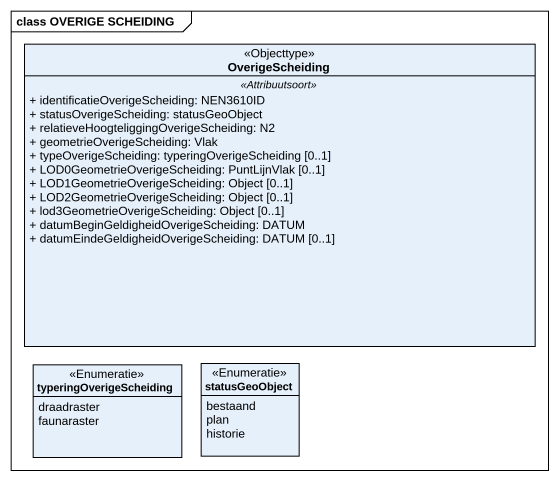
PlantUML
@startuml
mainframe class OVERIGE SCHEIDING
hide circle
hide empty members
skinparam classAttributeIconSize 0
class OverigeScheiding <<Objecttype>> {
  .. <<Attribuutsoort>> ..
  + identificatieOverigeScheiding: NEN3610ID
  + statusOverigeScheiding: statusGeoObject
  + relatieveHoogteliggingOverigeScheiding: N2
  + geometrieOverigeScheiding: Vlak
  + typeOverigeScheiding: typeringOverigeScheiding [0..1]
  + LOD0GeometrieOverigeScheiding: PuntLijnVlak [0..1]
  + LOD1GeometrieOverigeScheiding: Object [0..1]
  + LOD2GeometrieOverigeScheiding: Object [0..1]
  + lod3GeometrieOverigeScheiding: Object [0..1]
  + datumBeginGeldigheidOverigeScheiding: DATUM
  + datumEindeGeldigheidOverigeScheiding: DATUM [0..1]
}
enum typeringOverigeScheiding <<Enumeratie>> {
  draadraster
  faunaraster
}
enum statusGeoObject <<Enumeratie>> {
  bestaand
  plan
  historie
}
@enduml
